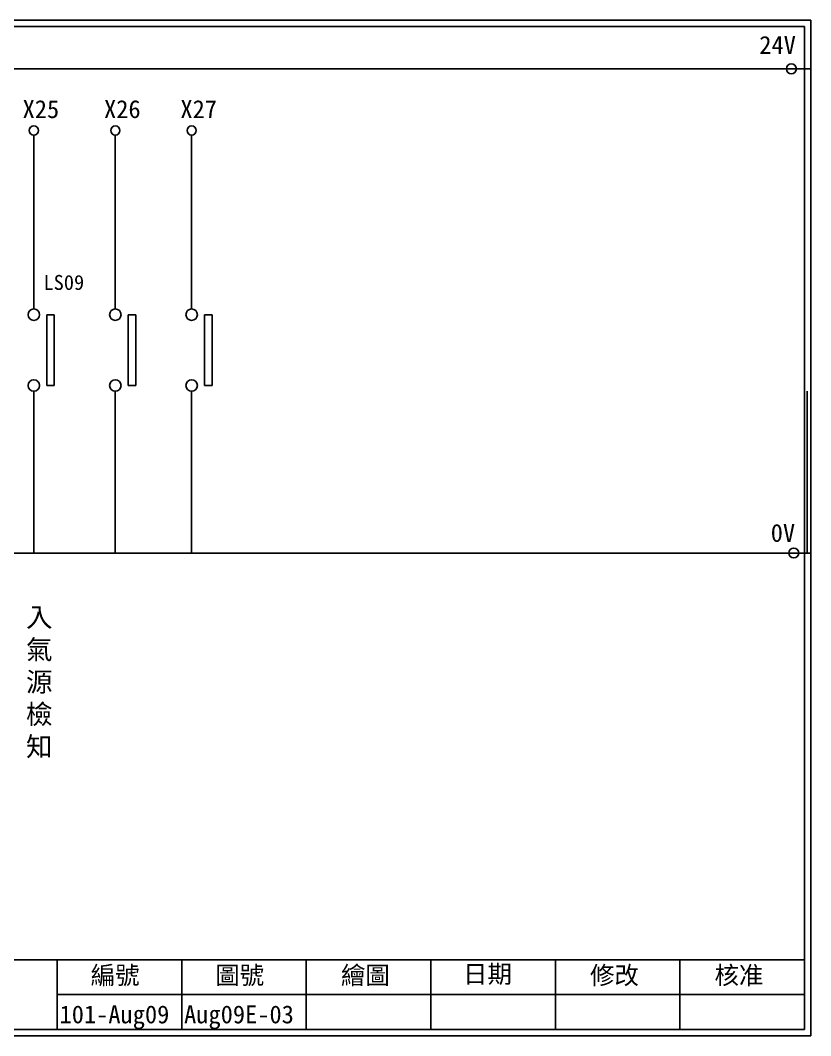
# Model space of a CAD drawing. Extents: x 325 to 612, y 3 to 207.
# Drawn here: x 453.7 to 612.3, y 3 to 207 of the extents above; entities that cross this region are included whole.
import ezdxf

# ---------------------------------------------------------------- set-up
doc = ezdxf.new("R2010")
doc.units = 0
doc.layers.get('0').update_dxf_attribs({"linetype": 'CONTINUOUS'})
doc.layers.add('圖框層', color=7, linetype='CONTINUOUS')
doc.layers.add('標尺寸層', color=3, linetype='CONTINUOUS')
doc.styles.add('CNS', font='romanc.shx', dxfattribs={"bigfont": 'chineset.shx'})
doc.styles.add('STSL', font='KAIU.TTF')

msp = doc.modelspace()

# ---------------------------------------------------------------- linework, layer by layer
for p, q in [((460.47, 147.83), (458.97, 147.83)), ((476.83, 147.83), (475.32, 147.83)), ((492.16, 147.83), (490.66, 147.83)), ((460.47, 133.6), (458.97, 133.6)), ((476.83, 133.6), (475.32, 133.6)), ((492.16, 133.6), (490.66, 133.6))]:
    msp.add_line(p, q)
for centre in [(608.44, 197.22), (608.92, 99.96)]:
    msp.add_circle(centre, 1)
at = {"layer": '圖框層', "color": 7}
for p, q in [((612.32, 206.97), (325.32, 206.97)), ((612.32, 3), (612.32, 206.97)), ((611.07, 205.72), (326.57, 205.72)), ((611.07, 4.25), (611.07, 205.72)), ((326.57, 18.25), (611.07, 18.25)), ((461.07, 4.25), (461.07, 18.25)), ((486.07, 4.25), (486.07, 18.25)), ((511.07, 4.25), (511.07, 18.25)), ((536.07, 4.25), (536.07, 18.25)), ((561.07, 4.25), (561.07, 18.25)), ((586.07, 4.25), (586.07, 18.25)), ((461.07, 11.25), (611.07, 11.25)), ((326.57, 4.25), (611.07, 4.25)), ((325.32, 3), (612.32, 3))]:
    msp.add_line(p, q, dxfattribs=at)
at = {"layer": '標尺寸層', "color": 7}
for p, q in [((329.84, 197.22), (612.32, 197.22)), ((456.36, 183.91), (456.36, 148.99)), ((472.72, 183.91), (472.72, 148.99)), ((488.05, 183.91), (488.05, 148.99)), ((458.97, 133.6), (458.97, 147.83)), ((460.47, 133.6), (460.47, 147.83)), ((475.32, 133.6), (475.32, 147.83)), ((476.83, 133.6), (476.83, 147.83)), ((490.66, 133.6), (490.66, 147.83)), ((492.16, 133.6), (492.16, 147.83)), ((456.36, 132.46), (456.36, 99.96)), ((472.72, 132.46), (472.72, 99.96)), ((488.05, 132.46), (488.05, 99.96)), ((611.62, 132.46), (611.62, 99.96)), ((330.05, 99.96), (612.32, 99.96))]:
    msp.add_line(p, q, dxfattribs=at)
for centre, radius in [((456.36, 184.83), 0.92), ((472.72, 184.83), 0.92), ((488.05, 184.83), 0.92), ((456.36, 147.83), 1.15), ((472.72, 147.83), 1.15), ((488.05, 147.83), 1.15), ((456.36, 133.6), 1.15), ((472.72, 133.6), 1.15), ((488.05, 133.6), 1.15)]:
    msp.add_circle(centre, radius, dxfattribs=at)

# ---------------------------------------------------------------- texts
at = {"layer": '圖框層', "color": 4, "style": 'STSL'}
for s, height, p in [('24V', 3.6, (602, 200.22)), ('X25', 3.6, (454.11, 187.33)), ('X26', 3.6, (470.46, 187.33)), ('X27', 3.6, (485.79, 187.33)), ('LS09', 3, (458.31, 152.81)), ('0V', 3.6, (604.3, 102.2)), ('編號', 3.6, (467.78, 13.34)), ('圖號', 3.6, (492.78, 13.34)), ('繪圖', 3.6, (518.01, 13.34)), ('日期', 3.6, (542.54, 13.59)), ('修改', 3.6, (568.01, 13.34)), ('核准', 3.6, (593.01, 13.34)), ('101-Aug09', 3.6, (461.53, 5.48)), ('Aug09E-03', 3.6, (486.53, 5.48))]:
    msp.add_text(s, height=height, dxfattribs=at).set_placement(p)
at = {"layer": '標尺寸層', "color": 7, "insert": (457.45, 73.87), "char_height": 3.9, "width": 4.9608, "attachment_point": 5, "style": 'CNS'}
msp.add_mtext('{\\fDFKai-SB|b0|i0|c136|p65;入氣源檢知}', dxfattribs=at)

doc.saveas('drawing.dxf')
